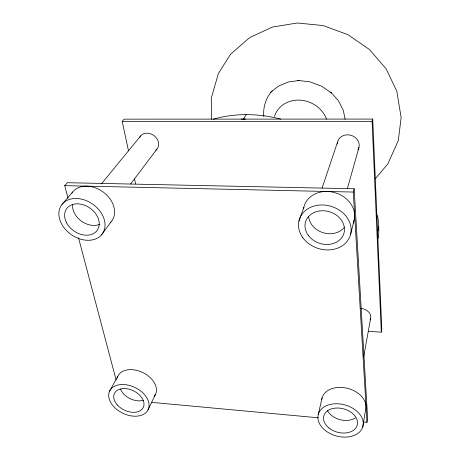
<?xml version="1.0" encoding="UTF-8"?>
<svg xmlns="http://www.w3.org/2000/svg" width="460" height="460" viewBox="0 0 460 460"><rect width="100%" height="100%" fill="white"/><g stroke="black" fill="none" stroke-linecap="round" stroke-linejoin="round"><path stroke-width="0.69" d="M363.388 421.969L366.959 422.297L367.615 418.203L354.166 188.767L67.361 182.706L64.722 185.662L68.028 198.162M368.408 331.315L381.305 332.149L381.8 329.038L372.726 119.077L124.148 119.151L122.187 121.348L128.501 150.857M362.739 426.995A23.109 16.106 15.3 0 0 333.741 403.868A23.109 16.106 15.3 0 0 325.26 430.456A23.109 16.106 15.3 0 0 362.739 426.995L365.487 410.234A22.557 15.979 15.1 0 0 347.392 388.297A22.557 15.979 15.1 0 0 321.787 399.355M363.578 357.362L370.576 318.648M378.706 226.584L377.608 232.122A119.905 97.641 23.6 0 1 377.66 233.582M318.28 414.362L322.063 397.998M350.56 234.496L354.091 220.357M366.959 422.297L353.291 192.056L354.166 188.767M381.305 332.149L372.094 121.451L372.726 119.077M347.363 188.686L358.972 147.367M322.063 188.192L337.531 142.1M298.891 221.174L303.813 207.494M147.976 410.009A21.384 14.225 26 0 0 125.114 384.64A21.384 14.225 26 0 0 113.591 406.433A21.384 14.225 26 0 0 147.976 410.009L155.308 394.749M109.624 391.086L117.823 376.217M243.524 119.117L246.18 114.632M101.459 234.916A24.972 18.63 34.9 0 0 82.921 199.485A24.972 18.63 34.9 0 0 61.496 223.732A24.972 18.63 34.9 0 0 101.459 234.916L111.021 221.915M130.634 183.971L156.94 149.074M101.424 183.919L140.702 135.861M375.187 178.819L387.74 164.036L398.331 140.507L401.131 117.524L396.808 91.166L386.159 68.896L369.437 49.502L347.852 34.638L323.133 25.559L297.304 23L272.464 27.048L250.533 37.197L248.199 38.853L230.448 54.349L218.316 73.663L211.266 98.273L211.588 119.174M62.071 204.303L72.749 191.946M270.302 92.707L278.346 86.204L288.202 82.012L299.184 80.477L297.637 80.425L309.781 81.788L321.385 86.083L331.591 92.995L330.809 92.184L338.313 100.573L343.281 110.279L345.115 119.215M122.187 121.348L372.094 121.451M64.722 185.662L353.291 192.056M151.3 402.327L318.4 417.801M78.499 237.745L116.162 380.109M134.51 178.969L135.562 183.885M360.634 308.384A9.815 7.544 13.8 0 1 370.058 319.867M337.312 144.009A11.04 9.763 15.5 0 1 350.871 135.251A11.04 9.763 15.5 0 1 358.006 149.73M139.794 137.27A10.471 8.527 36.9 0 1 154.376 135.913A10.471 8.527 36.9 0 1 155.704 150.207M241.333 119.134A119.905 97.641 23.6 0 1 245.582 119.134M274.47 116.397A27.772 24.667 23.8 0 1 299.931 100.136A27.772 24.667 23.8 0 1 326.537 119.174M213.204 119.197A118.64 97.077 23.6 0 1 280.767 119.1M377.516 215.372A118.64 97.077 23.6 0 1 378.413 238.153M263.821 116.742A41.688 37.3 23.8 0 1 272.17 90.81M303.571 208.886A25.967 21.689 17 0 1 334.822 192.648A25.967 21.689 17 0 1 353.171 223.048M344.482 227.131A19.607 16.33 17.1 0 1 323.483 232.823A19.607 16.33 17.1 0 1 308.643 216.729M355.356 417.893A17.02 12.006 15.2 0 1 327.399 410.429M71.932 193.062A24.334 18.412 35.2 0 1 103.971 192.619A24.334 18.412 35.2 0 1 110.066 222.899M99.952 224.25A18.366 13.846 35.1 0 1 81.265 221.041A18.366 13.846 35.1 0 1 72.645 204.372M117.191 377.965A20.913 14.156 26 0 1 142.997 372.646A20.913 14.156 26 0 1 154.29 396.301M143.255 400.355A15.772 10.632 26 0 1 120.52 389.131M302.726 237.555A26.703 22.04 17.3 0 0 348.26 239.786A26.703 22.04 17.3 0 0 323.46 204.993A26.703 22.04 17.3 0 0 302.726 237.555M308.223 235.255A20.021 16.525 17.3 0 0 342.361 236.796A20.021 16.525 17.3 0 0 323.627 210.766A20.021 16.525 17.3 0 0 308.223 235.255M329.078 428.087A17.331 12.081 15.3 0 0 357.15 425.408A17.331 12.081 15.3 0 0 335.328 408.112A17.331 12.081 15.3 0 0 329.078 428.087M66.608 222.841A18.728 13.967 34.9 0 0 96.583 231.121A18.728 13.967 34.9 0 0 82.576 204.579A18.728 13.967 34.9 0 0 66.608 222.841M117.421 405.041A16.037 10.672 26 0 0 143.186 407.646A16.037 10.672 26 0 0 125.971 388.654A16.037 10.672 26 0 0 117.421 405.041"/></g></svg>
